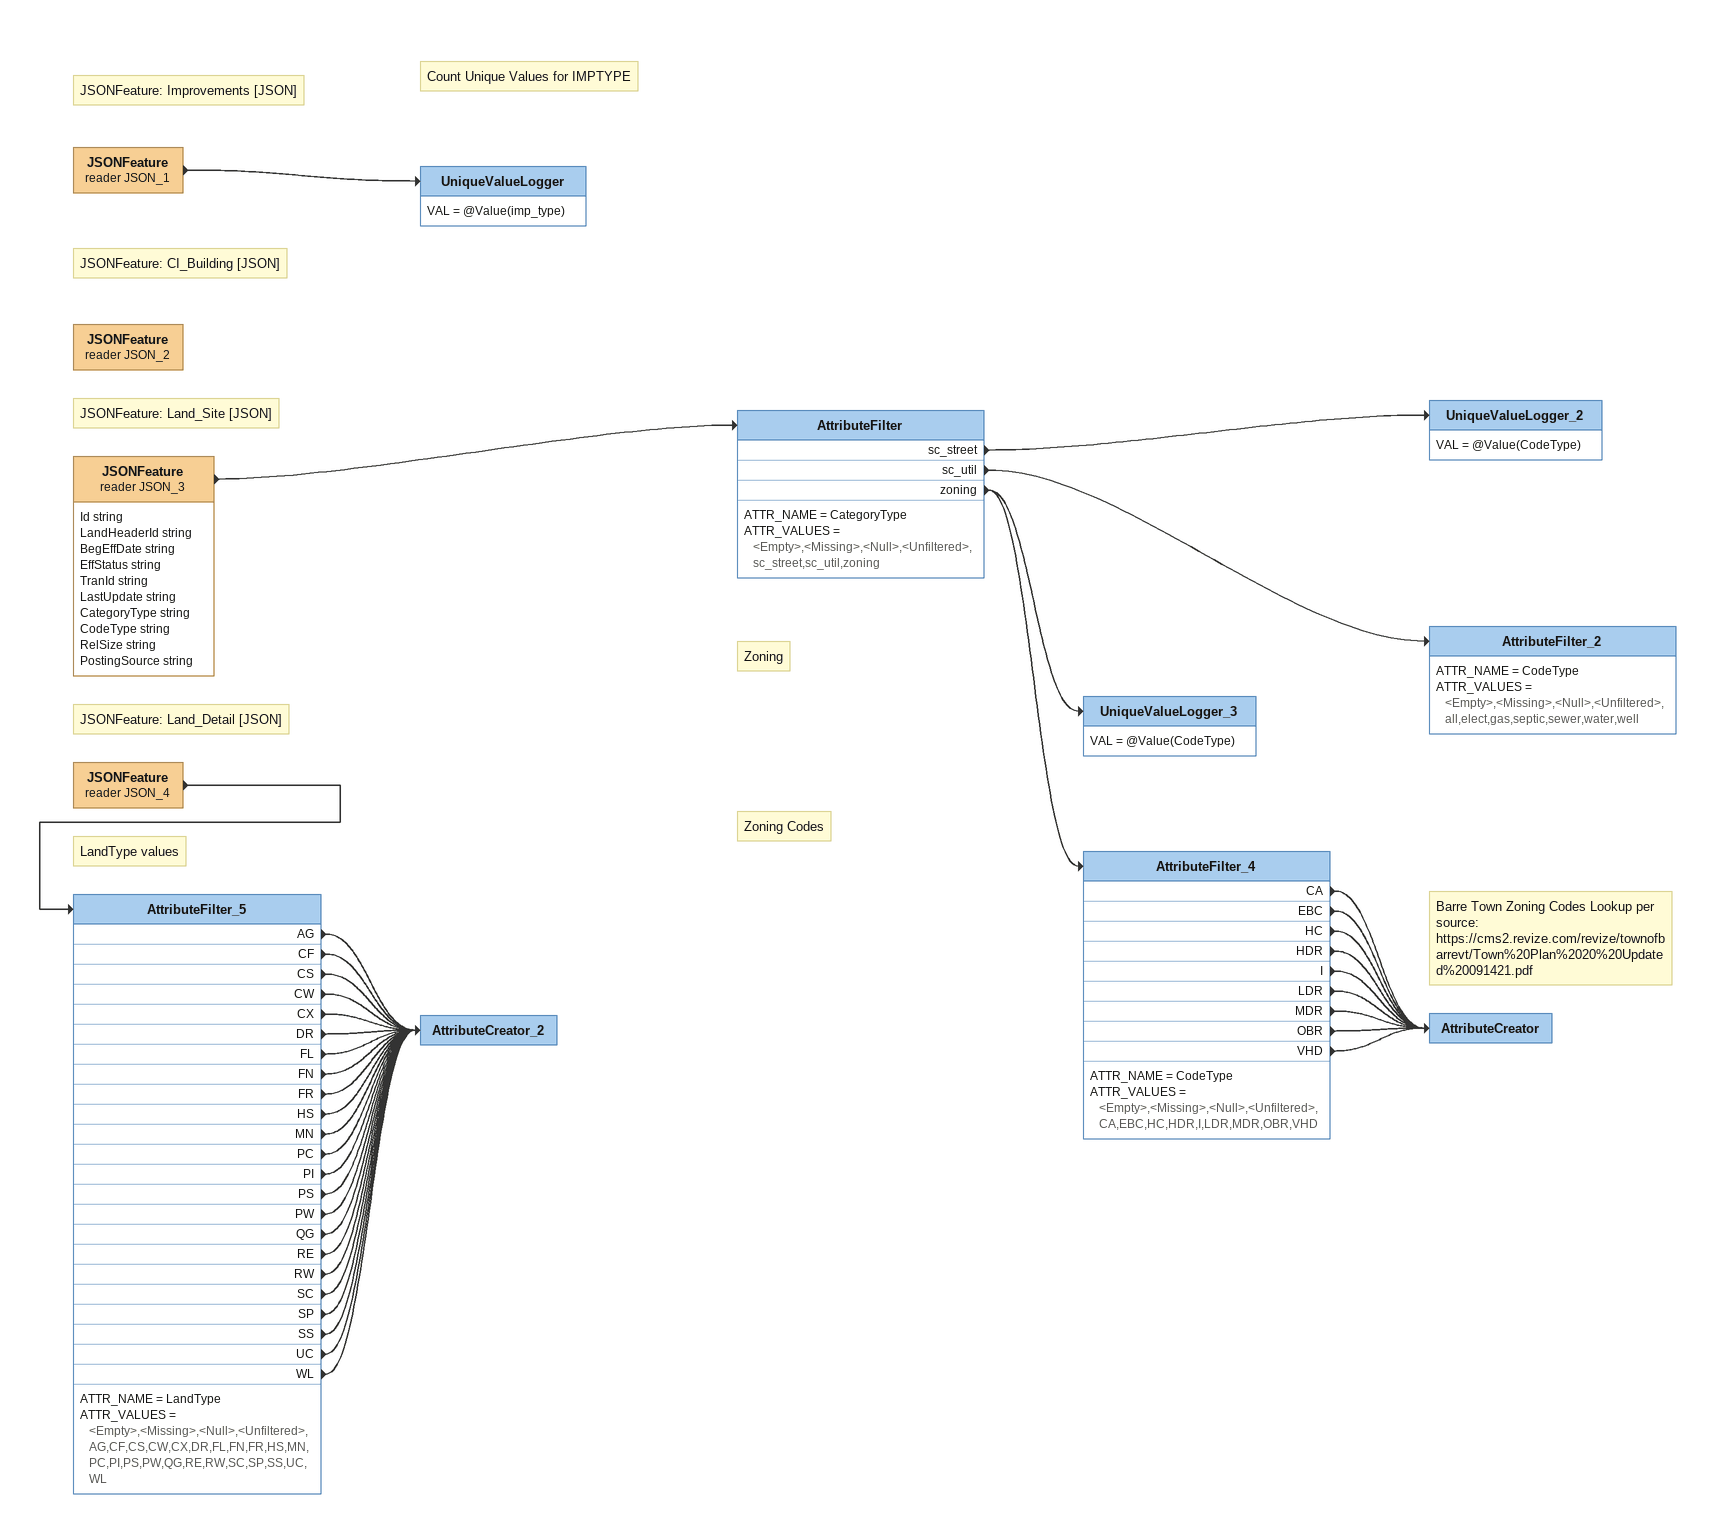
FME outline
Note: JSONFeature: CI_Building [JSON]
JSONFeature (reader JSON_2)
Note: JSONFeature: Land_Site [JSON]
JSONFeature (reader JSON_3)
    attributes: Id string, LandHeaderId string, BegEffDate string, EffStatus string, TranId string, LastUpdate string, CategoryType string, CodeType string, RelSize string, PostingSource string
    -> AttributeFilter
AttributeFilter
    ATTR_NAME = CategoryType
    ATTR_VALUES = <Empty>,<Missing>,<Null>,<Unfiltered>,sc_street,sc_util,zoning
    sc_street -> UniqueValueLogger_2
    sc_util -> AttributeFilter_2
    zoning -> UniqueValueLogger_3
    zoning -> AttributeFilter_4
UniqueValueLogger_2
    VAL = @Value(CodeType)
AttributeFilter_2
    ATTR_NAME = CodeType
    ATTR_VALUES = <Empty>,<Missing>,<Null>,<Unfiltered>,all,elect,gas,septic,sewer,water,well
Note: Zoning
UniqueValueLogger_3
    VAL = @Value(CodeType)
Note: Zoning Codes
AttributeFilter_4
    ATTR_NAME = CodeType
    ATTR_VALUES = <Empty>,<Missing>,<Null>,<Unfiltered>,CA,EBC,HC,HDR,I,LDR,MDR,OBR,VHD
    CA -> AttributeCreator
    EBC -> AttributeCreator
    HC -> AttributeCreator
    HDR -> AttributeCreator
    I -> AttributeCreator
    LDR -> AttributeCreator
    MDR -> AttributeCreator
    OBR -> AttributeCreator
    VHD -> AttributeCreator
Note: Barre Town Zoning Codes Lookup per source: https://cms2.revize.com/revize/townofbarrevt/Town%20Plan%2020%20Updated%20091421.pdf
AttributeCreator
Note: JSONFeature: Land_Detail [JSON]
JSONFeature (reader JSON_4)
    -> AttributeFilter_5
Note: LandType values
AttributeFilter_5
    ATTR_NAME = LandType
    ATTR_VALUES = <Empty>,<Missing>,<Null>,<Unfiltered>,AG,CF,CS,CW,CX,DR,FL,FN,FR,HS,MN,PC,PI,PS,PW,QG,RE,RW,SC,SP,SS,UC,WL
    AG -> AttributeCreator_2
    CF -> AttributeCreator_2
    CS -> AttributeCreator_2
    CW -> AttributeCreator_2
    CX -> AttributeCreator_2
    DR -> AttributeCreator_2
    FL -> AttributeCreator_2
    FN -> AttributeCreator_2
    FR -> AttributeCreator_2
    HS -> AttributeCreator_2
    MN -> AttributeCreator_2
    PC -> AttributeCreator_2
    PI -> AttributeCreator_2
    PS -> AttributeCreator_2
    PW -> AttributeCreator_2
    QG -> AttributeCreator_2
    RE -> AttributeCreator_2
    RW -> AttributeCreator_2
    SC -> AttributeCreator_2
    SP -> AttributeCreator_2
    SS -> AttributeCreator_2
    UC -> AttributeCreator_2
    WL -> AttributeCreator_2
AttributeCreator_2
Note: JSONFeature: Improvements [JSON]
JSONFeature (reader JSON_1)
    -> UniqueValueLogger
Note: Count Unique Values for IMPTYPE
UniqueValueLogger
    VAL = @Value(imp_type)
